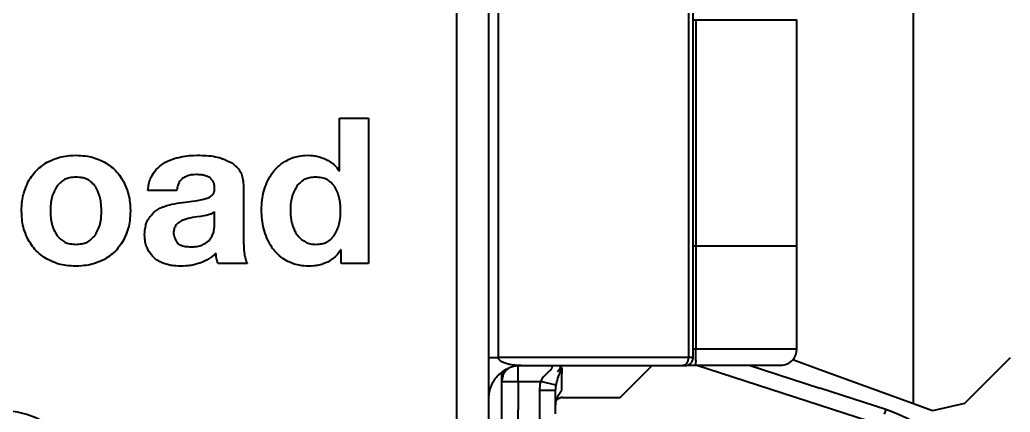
# Model space of a CAD drawing. Header units: millimetres. Extents: x 15 to 415, y 5 to 292.
# Drawn here: x 90.33 to 98, y 98.64 to 101.68 of the extents above; entities that cross this region are included whole.
import ezdxf

# ---------------------------------------------------------------- set-up
doc = ezdxf.new("R2010")
doc.units = ezdxf.units.MM
doc.layers.add('Geometries', color=7, linetype='Continuous')

msp = doc.modelspace()

# ---------------------------------------------------------------- linework, layer by layer
at = {"layer": 'Geometries', "linetype": 'Continuous', "lineweight": 40}
for p, q in [((97.2469, 98.7065), (97.2469, 103.1704)), ((93.7103, 102.2272), (93.7103, 97.589)), ((93.9603, 99.064), (93.9603, 102.2272)), ((94.0335, 99.064), (94.0335, 102.2272)), ((95.5046, 102.1522), (95.5046, 99.064)), ((95.5412, 101.6791), (95.5412, 102.1522)), ((95.5412, 99.9291), (95.5412, 101.6791)), ((95.5412, 101.6791), (95.5635, 101.6791)), ((95.5635, 101.6791), (95.5635, 99.9291)), ((95.5635, 101.6791), (96.2786, 101.6791)), ((96.2786, 101.6791), (96.3437, 101.6791)), ((96.3437, 99.9291), (96.3437, 101.6791)), ((92.8043, 100.9184), (93.028, 100.9184)), ((92.8043, 100.5088), (92.8043, 100.9184)), ((93.028, 100.9184), (93.028, 99.7934)), ((92.8011, 100.5088), (92.8043, 100.5088)), ((91.5863, 100.4505), (91.5845, 100.4484)), ((92.0606, 100.3985), (92.0606, 99.9668)), ((91.5438, 100.3575), (91.32, 100.3575)), ((91.8368, 100.1054), (91.8368, 100.1921)), ((95.5412, 99.1291), (95.5412, 99.9291)), ((95.5412, 99.9291), (95.5635, 99.9291)), ((95.5635, 99.9291), (95.5635, 99.1291)), ((95.5635, 99.9291), (96.1727, 99.9291)), ((96.1727, 99.9291), (96.2265, 99.9291)), ((96.2265, 99.9291), (96.3437, 99.9291)), ((96.3437, 99.1291), (96.3437, 99.9291)), ((92.8153, 99.8974), (92.8122, 99.8974)), ((92.8153, 99.7934), (92.8153, 99.8974)), ((91.7289, 99.7974), (91.7209, 99.7949)), ((92.0889, 99.7934), (91.8621, 99.7934)), ((93.028, 99.7934), (92.8153, 99.7934)), ((95.5412, 99.064), (95.5412, 99.1291)), ((95.5635, 99.1291), (95.5412, 99.1291)), ((96.3437, 99.1291), (95.5635, 99.1291)), ((93.9603, 98.9596), (93.9603, 99.064)), ((93.9603, 99.064), (93.9793, 99.064)), ((93.9793, 99.064), (94.0335, 99.064)), ((95.5046, 99.064), (94.0335, 99.064)), ((94.1859, 98.8791), (94.1859, 99.0003)), ((94.2103, 99.0015), (94.4358, 99.0015)), ((94.4358, 99.0015), (94.5195, 99.0015)), ((94.5195, 99.0015), (95.2247, 99.0015)), ((94.9772, 98.7541), (95.2247, 99.0015)), ((95.2247, 99.0015), (95.4535, 99.0015)), ((95.4535, 99.0015), (95.4604, 99.0015)), ((95.4604, 99.0015), (95.4796, 99.0015)), ((95.4733, 99.0043), (95.4722, 99.0038)), ((95.4961, 99.0041), (95.5575, 99.0041)), ((95.5412, 99.064), (95.5046, 99.064)), ((95.5575, 99.0041), (95.5702, 99.0041)), ((95.5702, 99.0041), (96.9944, 98.5421)), ((95.5702, 99.0041), (95.9753, 99.0041)), ((95.9753, 99.0041), (96.5235, 98.8262)), ((95.9753, 99.0041), (96.2187, 99.0041)), ((96.5235, 98.9698), (96.3126, 99.0466)), ((97.9968, 99.0628), (97.6415, 98.7076)), ((93.9603, 97.5909), (93.9603, 98.9596)), ((94.0609, 98.9148), (94.0609, 98.9519)), ((94.0975, 98.9674), (94.0959, 98.9658)), ((94.5272, 98.9852), (94.4923, 98.9556)), ((94.5208, 98.9791), (94.5273, 98.9852)), ((97.2469, 98.7065), (96.5235, 98.9698)), ((94.0609, 98.9141), (94.0609, 98.9157)), ((94.0609, 98.8814), (94.0609, 98.9148)), ((94.0609, 98.9138), (94.0609, 98.9141)), ((94.0609, 98.8791), (94.0609, 98.8814)), ((94.0609, 98.5657), (94.0609, 98.8791)), ((94.0609, 98.8791), (94.1859, 98.8791)), ((94.1859, 98.8791), (94.3603, 98.8791)), ((94.1859, 98.8791), (94.1859, 98.6589)), ((94.4813, 98.8508), (94.3603, 98.8791)), ((94.3522, 98.8081), (94.3522, 98.4905)), ((94.4406, 98.8081), (94.3522, 98.8081)), ((94.4772, 98.8081), (94.4406, 98.8081)), ((94.4772, 98.6991), (94.4772, 98.8081)), ((97.033, 98.661), (96.5235, 98.8262)), ((93.9603, 98.7517), (93.9604, 98.7579)), ((94.4772, 98.6292), (94.4772, 98.6991)), ((94.5295, 98.7541), (94.9772, 98.7541)), ((97.3945, 98.6528), (97.2469, 98.7065)), ((97.6415, 98.7076), (97.3945, 98.6528)), ((94.1859, 97.9667), (94.1859, 98.6589)), ((97.033, 98.661), (97.0217, 98.6261))]:
    msp.add_line(p, q, dxfattribs=at)
at = {"layer": 'Geometries', "linetype": 'Continuous', "lineweight": 40, "flags": 128}
for points in [[(90.5409, 100.5765), (90.5579, 100.5844), (90.575, 100.592), (90.5923, 100.5994), (90.6098, 100.6061), (90.6236, 100.6108), (90.6375, 100.615), (90.6517, 100.6186), (90.6661, 100.6215), (90.6819, 100.624), (90.6979, 100.6259), (90.7139, 100.6273), (90.7381, 100.6289), (90.7623, 100.6301)], [(90.7623, 100.6301), (90.781, 100.6292), (90.7997, 100.6282), (90.8184, 100.6268), (90.8371, 100.6248), (90.8517, 100.6228), (90.8662, 100.6202), (90.8806, 100.617), (90.8949, 100.6131), (90.9103, 100.6081), (90.9255, 100.6025), (90.9405, 100.5965), (90.963, 100.5867), (90.9852, 100.5765)], [(91.5052, 100.5986), (91.5231, 100.604), (91.5411, 100.6092), (91.5593, 100.6141), (91.5775, 100.6184), (91.5931, 100.6215), (91.6087, 100.624), (91.6245, 100.6259), (91.6403, 100.6274), (91.6564, 100.6284), (91.6724, 100.6291), (91.7045, 100.6301)], [(91.7045, 100.6301), (91.722, 100.6298), (91.7395, 100.6294), (91.7569, 100.6288), (91.7743, 100.6279), (91.7916, 100.6266), (91.8087, 100.6249), (91.8257, 100.6225), (91.8426, 100.6194), (91.8575, 100.616), (91.8723, 100.612), (91.8869, 100.6072), (91.8978, 100.6033)], [(92.3647, 100.5726), (92.381, 100.5819), (92.3974, 100.5909), (92.4085, 100.5967), (92.4198, 100.6022), (92.4313, 100.6073), (92.4429, 100.6118), (92.4548, 100.6158), (92.4669, 100.6191), (92.4795, 100.6219), (92.4921, 100.6241), (92.5048, 100.6258), (92.5186, 100.6273), (92.5324, 100.6284), (92.5601, 100.6301)], [(92.5601, 100.6301), (92.5788, 100.6291), (92.5975, 100.6277), (92.6068, 100.6267), (92.6161, 100.6254), (92.6254, 100.6238), (92.6346, 100.6218), (92.6458, 100.6189), (92.6568, 100.6154), (92.6678, 100.6116), (92.6841, 100.6053), (92.7003, 100.5986)], [(90.4077, 100.4485), (90.4101, 100.452), (90.4185, 100.4648), (90.4273, 100.4772), (90.4365, 100.4893), (90.4461, 100.501), (90.4563, 100.512), (90.4671, 100.5225), (90.4785, 100.5323), (90.4904, 100.5417), (90.5027, 100.5508), (90.5113, 100.5568)], [(90.5113, 100.5568), (90.5153, 100.5595), (90.528, 100.5681), (90.5409, 100.5765)], [(90.9852, 100.5765), (90.9981, 100.568), (91.0109, 100.5594), (91.0147, 100.5568)], [(91.0147, 100.5568), (91.0235, 100.5506), (91.0358, 100.5416), (91.0477, 100.5321), (91.0591, 100.5222), (91.0699, 100.5117), (91.0801, 100.5006), (91.0898, 100.4889), (91.0989, 100.4767), (91.1076, 100.4642), (91.1161, 100.4514), (91.118, 100.4485)], [(91.3728, 100.5064), (91.3846, 100.5189), (91.3967, 100.5312), (91.405, 100.5392), (91.4136, 100.5469), (91.4225, 100.5542), (91.4259, 100.5568)], [(91.4259, 100.5568), (91.4318, 100.5611), (91.4415, 100.5674), (91.4516, 100.5734), (91.4619, 100.5789), (91.4726, 100.5841), (91.4834, 100.5891), (91.5052, 100.5986)], [(91.8978, 100.6033), (91.9014, 100.6019), (91.9157, 100.5962), (91.9344, 100.5882), (91.953, 100.5797), (91.9716, 100.571)], [(91.9716, 100.571), (91.9809, 100.563), (91.988, 100.5568)], [(91.988, 100.5568), (91.9901, 100.5549), (91.9991, 100.5467), (92.0079, 100.5381), (92.0163, 100.5292), (92.0228, 100.5216), (92.0228, 100.5215)], [(92.241, 100.419), (92.2495, 100.4357), (92.2583, 100.4522), (92.2644, 100.4632), (92.2708, 100.474), (92.2775, 100.4845), (92.2846, 100.4947), (92.2921, 100.5046), (92.3002, 100.5141), (92.3087, 100.5233), (92.3175, 100.532), (92.3266, 100.5405), (92.3359, 100.5487), (92.3502, 100.5607), (92.3647, 100.5726)], [(92.7003, 100.5986), (92.7166, 100.5893), (92.7246, 100.5844), (92.7325, 100.5794), (92.7416, 100.5733), (92.7503, 100.5667), (92.7587, 100.5596), (92.7668, 100.5517), (92.7744, 100.5434), (92.7816, 100.5347), (92.7915, 100.5219), (92.8011, 100.5088)], [(90.7607, 100.4615), (90.7482, 100.4604), (90.7358, 100.4591), (90.7234, 100.4574), (90.714, 100.4558), (90.7047, 100.4538), (90.6955, 100.4512), (90.6876, 100.4485)], [(90.8405, 100.4485), (90.8402, 100.4486), (90.8332, 100.451), (90.826, 100.4531), (90.8188, 100.4548), (90.8093, 100.4566), (90.7997, 100.458), (90.79, 100.4592), (90.7753, 100.4605), (90.7607, 100.4615)], [(91.3394, 100.4485), (91.3402, 100.4501), (91.3448, 100.4599), (91.3499, 100.4695), (91.3554, 100.4789), (91.364, 100.4927), (91.3728, 100.5064)], [(91.6935, 100.4804), (91.6747, 100.4798), (91.6654, 100.4791), (91.656, 100.4782), (91.6467, 100.4768), (91.6375, 100.4748), (91.6284, 100.472), (91.6194, 100.4684), (91.6109, 100.4644), (91.6026, 100.46), (91.5944, 100.4553), (91.5863, 100.4505)], [(91.799, 100.4576), (91.7818, 100.4651), (91.7731, 100.4685), (91.7643, 100.4717), (91.7576, 100.4737), (91.7509, 100.4754), (91.7441, 100.4767), (91.7372, 100.4778), (91.7263, 100.479), (91.7154, 100.4797), (91.7044, 100.4802), (91.6935, 100.4804)], [(91.8087, 100.4484), (91.8042, 100.4528), (91.799, 100.4576)], [(92.0228, 100.5215), (92.0288, 100.5135), (92.0344, 100.5051), (92.0393, 100.4964), (92.0435, 100.4873), (92.0475, 100.4764), (92.0507, 100.4653), (92.0533, 100.4539), (92.0554, 100.4425), (92.0571, 100.431), (92.0585, 100.4194), (92.0606, 100.3985)], [(92.6184, 100.4615), (92.6059, 100.4604), (92.5935, 100.4591), (92.5811, 100.4574), (92.5717, 100.4558), (92.5624, 100.4538), (92.5532, 100.4513), (92.5442, 100.4482), (92.5376, 100.4453), (92.5311, 100.442), (92.5248, 100.4383), (92.5186, 100.4341), (92.5126, 100.4296), (92.5069, 100.4248), (92.4981, 100.4169), (92.4897, 100.4086), (92.4815, 100.4001), (92.4734, 100.3914)], [(92.7641, 100.3914), (92.7556, 100.4006), (92.747, 100.4097), (92.7381, 100.4185), (92.7311, 100.4249), (92.7237, 100.431), (92.716, 100.4366), (92.7079, 100.4417), (92.7014, 100.4451), (92.6947, 100.448), (92.6878, 100.4506), (92.6768, 100.4537), (92.6657, 100.4561), (92.654, 100.458), (92.6421, 100.4594), (92.6303, 100.4605), (92.6184, 100.4615)], [(90.3558, 100.3258), (90.3585, 100.3358), (90.3633, 100.3512), (90.3687, 100.3664), (90.3745, 100.3814), (90.3794, 100.3933)], [(90.3794, 100.3933), (90.3839, 100.4038), (90.3936, 100.4261)], [(90.3936, 100.4261), (90.4018, 100.4391), (90.4077, 100.4485)], [(90.6165, 100.393), (90.6075, 100.3765), (90.5987, 100.36), (90.5932, 100.3487), (90.588, 100.3373), (90.5833, 100.3256), (90.5825, 100.3235)], [(90.6876, 100.4485), (90.6866, 100.4481), (90.68, 100.4453), (90.6736, 100.442), (90.6675, 100.4384), (90.6584, 100.4321), (90.6497, 100.4253), (90.641, 100.4176), (90.6327, 100.4096), (90.6246, 100.4013), (90.6165, 100.393)], [(90.9143, 100.3875), (90.906, 100.3968), (90.8976, 100.4061), (90.8889, 100.4151), (90.882, 100.4217), (90.8749, 100.4279), (90.8674, 100.4338), (90.8595, 100.4391), (90.8533, 100.4427), (90.8468, 100.4458), (90.8405, 100.4485)], [(90.9429, 100.3235), (90.9377, 100.3372), (90.9311, 100.3524), (90.9241, 100.3674), (90.9143, 100.3875)], [(91.118, 100.4485), (91.1244, 100.4384), (91.1325, 100.4253)], [(91.1325, 100.4253), (91.14, 100.4081), (91.1474, 100.3908), (91.1544, 100.3734), (91.1609, 100.3558), (91.1657, 100.3412), (91.17, 100.3263), (91.1707, 100.3235)], [(91.32, 100.3575), (91.3218, 100.3732), (91.3239, 100.3889), (91.3255, 100.3994), (91.3275, 100.4098), (91.3298, 100.4201), (91.3327, 100.4303), (91.3362, 100.4403), (91.3394, 100.4485)], [(91.5845, 100.4484), (91.5801, 100.4435), (91.574, 100.4364), (91.5681, 100.429), (91.5627, 100.4213), (91.5595, 100.4159), (91.5566, 100.4103), (91.5541, 100.4045), (91.551, 100.3952), (91.5486, 100.3858), (91.5472, 100.3788), (91.5459, 100.3717), (91.5438, 100.3575)], [(91.8368, 100.3717), (91.8365, 100.3801), (91.836, 100.3885), (91.8351, 100.3968), (91.8338, 100.4051), (91.8325, 100.4111), (91.8307, 100.4169), (91.8284, 100.4225), (91.8256, 100.4279), (91.822, 100.4334), (91.818, 100.4385), (91.8136, 100.4435), (91.8089, 100.4482), (91.8087, 100.4484)], [(92.1992, 100.2078), (92.2001, 100.2266), (92.201, 100.2453), (92.2024, 100.264), (92.2042, 100.2827), (92.2065, 100.3), (92.2095, 100.3172), (92.2134, 100.3344), (92.218, 100.3514), (92.2232, 100.3684), (92.2289, 100.3853), (92.2349, 100.4022), (92.241, 100.419)], [(92.4734, 100.3914), (92.4645, 100.3749), (92.4558, 100.3583), (92.4504, 100.347), (92.4452, 100.3355), (92.4406, 100.3239), (92.4369, 100.313), (92.4337, 100.3019), (92.4311, 100.2906), (92.4289, 100.2793), (92.4268, 100.2637), (92.4253, 100.248), (92.4242, 100.2322), (92.4235, 100.2169), (92.423, 100.2015)], [(92.8122, 100.2031), (92.8115, 100.2218), (92.8106, 100.2406), (92.8097, 100.2531), (92.8084, 100.2656), (92.8068, 100.278), (92.8046, 100.2903), (92.8019, 100.3026), (92.7985, 100.3147), (92.7944, 100.3268), (92.7897, 100.3387), (92.7846, 100.3505), (92.7797, 100.3608), (92.7746, 100.3711), (92.7641, 100.3914)], [(90.3416, 100.2), (90.3424, 100.2187), (90.3434, 100.2374), (90.3448, 100.2561), (90.3466, 100.2748), (90.3486, 100.2902), (90.3512, 100.3055), (90.3545, 100.3207), (90.3558, 100.3258)], [(90.5825, 100.3235), (90.5792, 100.3138), (90.5757, 100.3017), (90.5729, 100.2895), (90.5707, 100.2768), (90.569, 100.2641), (90.5678, 100.2513), (90.5669, 100.2385), (90.5662, 100.2257), (90.5653, 100.2)], [(90.9608, 100.2), (90.96, 100.2187), (90.959, 100.2374), (90.9581, 100.2499), (90.9568, 100.2624), (90.9551, 100.2748), (90.953, 100.2867), (90.9504, 100.2985), (90.9473, 100.3102), (90.9435, 100.3217), (90.9429, 100.3235)], [(91.1707, 100.3235), (91.1735, 100.3112), (91.1764, 100.2959), (91.1787, 100.2801), (91.1805, 100.2642), (91.1819, 100.2482), (91.1834, 100.2241), (91.1845, 100.2)], [(91.7525, 100.2898), (91.7612, 100.292), (91.7697, 100.2943), (91.7782, 100.297), (91.7865, 100.3003), (91.7941, 100.3041), (91.8014, 100.3085), (91.8085, 100.3132), (91.8156, 100.3181)], [(91.8156, 100.3181), (91.82, 100.3234), (91.8201, 100.3234)], [(91.8201, 100.3234), (91.8243, 100.3288), (91.8269, 100.3326), (91.8294, 100.3366), (91.8314, 100.3407), (91.8328, 100.3443), (91.8339, 100.348), (91.8348, 100.3518), (91.8354, 100.3557), (91.8363, 100.3637), (91.8368, 100.3717)], [(91.3657, 100.1889), (91.381, 100.1999), (91.3887, 100.2052), (91.3966, 100.2103), (91.4047, 100.2152), (91.413, 100.2197), (91.4215, 100.2238), (91.4303, 100.2277), (91.4393, 100.2312), (91.4483, 100.2346), (91.4666, 100.2409)], [(91.4666, 100.2409), (91.4865, 100.2461), (91.5065, 100.251), (91.5266, 100.2555), (91.5468, 100.2595), (91.5672, 100.2629), (91.5877, 100.2658), (91.6083, 100.2684), (91.6289, 100.2709)], [(91.6289, 100.2709), (91.6661, 100.2754), (91.6847, 100.2779), (91.7032, 100.2807), (91.7279, 100.2851), (91.7525, 100.2898)], [(90.3936, 99.9754), (90.386, 99.9926), (90.3786, 100.0098), (90.3716, 100.0272), (90.3651, 100.0448), (90.3603, 100.0593), (90.3561, 100.074), (90.3525, 100.089), (90.3497, 100.1041), (90.3474, 100.12), (90.3456, 100.1359), (90.3442, 100.1518), (90.3427, 100.1759), (90.3416, 100.2)], [(90.5653, 100.2), (90.5659, 100.1812), (90.5668, 100.1625), (90.5676, 100.15), (90.5688, 100.1375), (90.5704, 100.1251), (90.5725, 100.1127), (90.5752, 100.1004), (90.5785, 100.0884), (90.5827, 100.0762), (90.5875, 100.0643), (90.5928, 100.0526), (90.5984, 100.0412), (90.6043, 100.03), (90.6165, 100.0077)], [(90.9104, 100.0085), (90.9193, 100.025), (90.928, 100.0416), (90.9335, 100.0529), (90.9386, 100.0644), (90.9433, 100.076), (90.9473, 100.0879), (90.9507, 100.1), (90.9534, 100.1122), (90.9556, 100.1249), (90.9572, 100.1376), (90.9585, 100.1504), (90.9593, 100.1628), (90.9599, 100.1752), (90.9608, 100.2)], [(91.1845, 100.2), (91.1837, 100.1812), (91.1827, 100.1625), (91.1813, 100.1438), (91.1794, 100.1251), (91.1774, 100.1099), (91.1748, 100.0948), (91.1716, 100.0798), (91.1676, 100.0649), (91.1627, 100.0494), (91.1572, 100.0341), (91.1513, 100.0189), (91.1417, 99.9963), (91.1317, 99.9739)], [(91.2948, 100.0156), (91.296, 100.0328), (91.2975, 100.0499), (91.2989, 100.0613), (91.3006, 100.0727), (91.3028, 100.084), (91.3051, 100.0933), (91.3078, 100.1025), (91.3112, 100.1116), (91.3152, 100.1206), (91.3199, 100.1294), (91.325, 100.1379), (91.3311, 100.1469), (91.3376, 100.1556), (91.3443, 100.1641), (91.3549, 100.1766), (91.3657, 100.1889)], [(91.7013, 100.1527), (91.6828, 100.1501), (91.6642, 100.1473), (91.648, 100.1442), (91.6318, 100.1404), (91.6157, 100.1361), (91.5997, 100.1314)], [(91.7896, 100.1692), (91.7713, 100.165), (91.753, 100.161), (91.7401, 100.1586), (91.7272, 100.1565), (91.7013, 100.1527)], [(91.8368, 100.1921), (91.8314, 100.1882), (91.8259, 100.1844), (91.8202, 100.181), (91.8143, 100.1779), (91.8083, 100.1753), (91.8021, 100.1731), (91.7896, 100.1692)], [(92.241, 99.9888), (92.2348, 100.0065), (92.2287, 100.0243), (92.2229, 100.0421), (92.2176, 100.0601), (92.213, 100.0779), (92.2091, 100.096), (92.2061, 100.1143), (92.2039, 100.1327), (92.2022, 100.1514), (92.2009, 100.1702), (92.2, 100.189), (92.1992, 100.2078)], [(92.423, 100.2015), (92.4237, 100.1828), (92.4249, 100.1641), (92.4257, 100.1547), (92.4268, 100.1454), (92.4282, 100.1361), (92.43, 100.1269), (92.433, 100.1135), (92.4365, 100.1003), (92.4403, 100.0871), (92.4442, 100.0739)], [(92.7633, 100.0093), (92.772, 100.0259), (92.7803, 100.0427), (92.7856, 100.0541), (92.7906, 100.0656), (92.7951, 100.0773), (92.7988, 100.0886), (92.8019, 100.1001), (92.8046, 100.1117), (92.8066, 100.1234), (92.8087, 100.1396), (92.8101, 100.1558), (92.8111, 100.1721), (92.8117, 100.1876), (92.8122, 100.2031)], [(91.5398, 100.0928), (91.5348, 100.085), (91.5301, 100.077), (91.527, 100.0709), (91.5243, 100.0646), (91.5223, 100.0578), (91.5208, 100.0509), (91.5199, 100.0445), (91.5193, 100.0381), (91.5186, 100.0251)], [(91.5997, 100.1314), (91.5912, 100.128), (91.5827, 100.1244), (91.5745, 100.1204), (91.5665, 100.1158), (91.5594, 100.1107), (91.5527, 100.105), (91.5462, 100.099), (91.5398, 100.0928)], [(91.7912, 99.9683), (91.8019, 99.9837), (91.8072, 99.9915), (91.8122, 99.9994), (91.8164, 100.0067), (91.8203, 100.0143), (91.8237, 100.022), (91.8268, 100.0301), (91.8293, 100.0385), (91.8313, 100.0469), (91.833, 100.0566), (91.8343, 100.0662), (91.8352, 100.0759), (91.8362, 100.0907), (91.8368, 100.1054)], [(92.4442, 100.0739), (92.4516, 100.0567), (92.4555, 100.0481), (92.4596, 100.0397), (92.4641, 100.0314), (92.4691, 100.0233), (92.4745, 100.0155), (92.4805, 100.0078), (92.487, 100.0005), (92.4937, 99.9935), (92.502, 99.9852), (92.5104, 99.977)], [(90.6165, 100.0077), (90.6253, 99.9988), (90.6342, 99.99), (90.6433, 99.9815), (90.6506, 99.9753), (90.6581, 99.9694), (90.666, 99.964), (90.6741, 99.9592), (90.6806, 99.9559), (90.6873, 99.9531), (90.6942, 99.9507), (90.705, 99.9477), (90.7159, 99.9453), (90.7274, 99.9435), (90.739, 99.9421), (90.7506, 99.941), (90.7623, 99.94)], [(90.7623, 99.94), (90.7739, 99.9409), (90.7856, 99.942), (90.7972, 99.9433), (90.8088, 99.9451), (90.8181, 99.947), (90.8274, 99.9493), (90.8364, 99.9522), (90.8452, 99.9558), (90.8537, 99.96), (90.8626, 99.9655), (90.871, 99.9716), (90.8791, 99.9782), (90.8869, 99.9851), (90.8945, 99.9924), (90.9019, 99.9998), (90.9104, 100.0085)], [(91.3287, 99.8833), (91.3204, 99.9001), (91.3165, 99.9086), (91.3127, 99.9172), (91.3086, 99.9274), (91.3051, 99.9379), (91.3021, 99.9485), (91.2998, 99.9596), (91.2981, 99.9708), (91.2969, 99.9821), (91.2957, 99.9988), (91.2948, 100.0156)], [(91.5186, 100.0251), (91.5212, 100.0148), (91.524, 100.0045), (91.527, 99.9943), (91.5304, 99.9843), (91.5345, 99.9745), (91.5392, 99.965), (91.5428, 99.9591), (91.547, 99.9535), (91.5516, 99.9483), (91.5568, 99.9436), (91.5625, 99.9396), (91.5686, 99.9362), (91.575, 99.9333), (91.5815, 99.9309), (91.5904, 99.9284), (91.5995, 99.9264), (91.6086, 99.9249), (91.6178, 99.9237), (91.6304, 99.9226), (91.643, 99.9218), (91.6556, 99.9211)], [(92.6199, 99.94), (92.6324, 99.9411), (92.6448, 99.9423), (92.6572, 99.944), (92.6666, 99.9456), (92.6759, 99.9476), (92.6851, 99.9501), (92.6941, 99.9533), (92.7006, 99.9561), (92.7069, 99.9594), (92.7131, 99.9631), (92.7221, 99.9694), (92.7306, 99.9764), (92.7392, 99.9842), (92.7474, 99.9924), (92.7554, 100.0008), (92.7633, 100.0093)], [(90.5401, 99.825), (90.5273, 99.8334), (90.5146, 99.842), (90.5021, 99.8508), (90.4899, 99.8599), (90.4781, 99.8693), (90.4667, 99.8792), (90.456, 99.8896), (90.4458, 99.9007), (90.4362, 99.9123), (90.4271, 99.9244), (90.4184, 99.9368), (90.41, 99.9495), (90.4017, 99.9624), (90.3936, 99.9754)], [(91.1317, 99.9739), (91.1234, 99.9608), (91.115, 99.9479), (91.1065, 99.9352), (91.0976, 99.9228), (91.0883, 99.9107), (91.0786, 99.8991), (91.0683, 99.8881), (91.0573, 99.8777), (91.0458, 99.8679), (91.0338, 99.8586), (91.0214, 99.8497), (91.0087, 99.841), (90.9958, 99.8325), (90.9829, 99.8242)], [(91.6556, 99.9211), (91.6744, 99.922), (91.6837, 99.9226), (91.6931, 99.9235), (91.7024, 99.9247), (91.7117, 99.9264), (91.7209, 99.9285), (91.7209, 99.9285)], [(91.7209, 99.9285), (91.7303, 99.9314), (91.7393, 99.935), (91.7481, 99.9392), (91.7557, 99.9434), (91.763, 99.948), (91.7701, 99.9529), (91.7807, 99.9605), (91.7912, 99.9683)], [(92.0606, 99.9668), (92.0609, 99.948), (92.0615, 99.9293), (92.0625, 99.9132), (92.0639, 99.8972), (92.0657, 99.8811), (92.0677, 99.8651)], [(92.3655, 99.8305), (92.3511, 99.8425), (92.3369, 99.8547), (92.3275, 99.8631), (92.3184, 99.8717), (92.3096, 99.8806), (92.3012, 99.8899), (92.2931, 99.8995), (92.2856, 99.9095), (92.2785, 99.9198), (92.2695, 99.9344), (92.2611, 99.9494), (92.2531, 99.9646), (92.241, 99.9888)], [(92.5104, 99.977), (92.5261, 99.9667), (92.5341, 99.9618), (92.5423, 99.9572), (92.5507, 99.9531), (92.5594, 99.9495), (92.5686, 99.9467), (92.578, 99.9445), (92.5884, 99.9428), (92.5988, 99.9416), (92.6094, 99.9407), (92.6199, 99.94)], [(91.4256, 99.7997), (91.4091, 99.8086), (91.4009, 99.8132), (91.3929, 99.8181), (91.3849, 99.8232), (91.3772, 99.8288), (91.3699, 99.8348), (91.3627, 99.8415), (91.356, 99.8485), (91.3496, 99.8559), (91.3442, 99.8626), (91.3389, 99.8694), (91.3287, 99.8833)], [(91.8463, 99.8722), (91.8324, 99.8597), (91.8181, 99.8475), (91.8108, 99.8416), (91.8033, 99.836), (91.7956, 99.8306), (91.7876, 99.8255), (91.7782, 99.8202), (91.7686, 99.8152), (91.7589, 99.8105), (91.7439, 99.8038), (91.7289, 99.7974)], [(91.8621, 99.7934), (91.8564, 99.8126), (91.8539, 99.8223), (91.8516, 99.8321), (91.8498, 99.842), (91.8484, 99.852), (91.8473, 99.8621), (91.8463, 99.8722)], [(92.0677, 99.8651), (92.0691, 99.856), (92.0707, 99.8469), (92.0726, 99.8378), (92.0749, 99.8287), (92.0777, 99.8197), (92.0811, 99.8109), (92.0849, 99.8021), (92.0889, 99.7934)], [(92.8122, 99.8974), (92.8056, 99.8878), (92.7989, 99.8783), (92.792, 99.8691), (92.7849, 99.8601), (92.7773, 99.8515), (92.7693, 99.8434), (92.7608, 99.8358), (92.7518, 99.8288), (92.7424, 99.8222), (92.7327, 99.8158), (92.7229, 99.8097), (92.7129, 99.8037)], [(90.7623, 99.7714), (90.7435, 99.7723), (90.7248, 99.7733), (90.7061, 99.7747), (90.6874, 99.7767), (90.673, 99.7787), (90.6587, 99.7812), (90.6443, 99.7844), (90.6302, 99.7883), (90.6148, 99.7933), (90.5996, 99.7989), (90.5847, 99.805), (90.5623, 99.8148), (90.5401, 99.825)], [(90.9829, 99.8242), (90.9658, 99.8164), (90.9486, 99.8089), (90.9313, 99.8017), (90.9137, 99.795), (90.8997, 99.7903), (90.8856, 99.7861), (90.8711, 99.7826), (90.8565, 99.7797), (90.8409, 99.7774), (90.8253, 99.7755), (90.8096, 99.7741), (90.786, 99.7726), (90.7623, 99.7714)], [(91.5721, 99.7714), (91.5537, 99.7721), (91.5353, 99.7731), (91.523, 99.7742), (91.5108, 99.7756), (91.4986, 99.7775), (91.4893, 99.7794), (91.4801, 99.7817), (91.4709, 99.7842), (91.4618, 99.787), (91.4436, 99.7932), (91.4256, 99.7997)], [(91.7209, 99.7949), (91.7101, 99.7916), (91.6912, 99.7862), (91.6784, 99.7829), (91.6656, 99.78), (91.6526, 99.7775), (91.6427, 99.7761), (91.6327, 99.7749), (91.6227, 99.7739), (91.6126, 99.7732), (91.5924, 99.7721), (91.5721, 99.7714)], [(92.5648, 99.7714), (92.5461, 99.7725), (92.5274, 99.7738), (92.5149, 99.775), (92.5024, 99.7765), (92.4901, 99.7784), (92.4777, 99.7807), (92.4655, 99.7836), (92.4535, 99.7872), (92.4414, 99.7915), (92.4296, 99.7963), (92.418, 99.8017), (92.4046, 99.8085), (92.3915, 99.8156), (92.3784, 99.823), (92.3655, 99.8305)], [(92.7129, 99.8037), (92.6957, 99.7966), (92.6783, 99.7898), (92.6665, 99.7857), (92.6545, 99.7821), (92.6424, 99.779), (92.6329, 99.7771), (92.6233, 99.7756), (92.6137, 99.7744), (92.604, 99.7735), (92.5844, 99.7722), (92.5648, 99.7714)], [(94.0853, 99.0198), (94.0785, 99.0224), (94.0721, 99.0251), (94.0661, 99.0279), (94.0606, 99.0308), (94.0556, 99.0338), (94.051, 99.0369), (94.047, 99.0401), (94.0439, 99.043), (94.0412, 99.0459), (94.0388, 99.0488), (94.0369, 99.0518), (94.0355, 99.0549), (94.0344, 99.0579), (94.0338, 99.061), (94.0335, 99.064)], [(94.1607, 99.004), (94.1592, 99.0042), (94.147, 99.0057), (94.135, 99.0075), (94.126, 99.0091), (94.1172, 99.0109), (94.1087, 99.0129), (94.1005, 99.015), (94.0927, 99.0174), (94.0853, 99.0198)], [(94.2103, 99.0015), (94.1974, 99.0017), (94.1845, 99.0022), (94.1718, 99.003), (94.1607, 99.004)], [(94.1858, 99.0003), (94.1921, 99.0008), (94.2008, 99.0013), (94.2104, 99.0015)], [(94.4358, 99.0016), (94.4388, 99.0005), (94.4422, 98.9989), (94.445, 98.997), (94.4472, 98.9948), (94.4485, 98.9923), (94.4489, 98.9895), (94.4485, 98.9864), (94.4474, 98.9831), (94.4455, 98.9795), (94.4429, 98.9756), (94.4398, 98.9716), (94.4361, 98.9674)], [(94.4923, 98.9556), (94.4978, 98.9623), (94.5028, 98.9689), (94.5072, 98.9753), (94.5111, 98.9816), (94.5144, 98.9877), (94.517, 98.9935), (94.5184, 98.9972), (94.5193, 99.0007), (94.5195, 99.0015)], [(95.4722, 99.0038), (95.469, 99.0027), (95.4604, 99.0015)], [(95.4917, 99.0198), (95.485, 99.0121), (95.4773, 99.0063), (95.4733, 99.0043)], [(95.481, 99.0015), (95.4875, 99.002), (95.4935, 99.0033), (95.4961, 99.004)], [(95.5046, 99.064), (95.5037, 99.0518), (95.5012, 99.0401), (95.4972, 99.0293), (95.4917, 99.0198)], [(95.4961, 99.004), (95.499, 99.005), (95.5041, 99.007), (95.5086, 99.0093), (95.5129, 99.0119), (95.5168, 99.0148), (95.5205, 99.0178), (95.5223, 99.0196)], [(95.5223, 99.0196), (95.5231, 99.0204), (95.5256, 99.0231), (95.5279, 99.0259), (95.5303, 99.0293), (95.5314, 99.031)], [(95.5314, 99.031), (95.5329, 99.0335), (95.5349, 99.0375), (95.5369, 99.042), (95.5386, 99.047), (95.5399, 99.0524), (95.5407, 99.0581), (95.5409, 99.064)], [(95.5618, 99.0407), (95.5615, 99.034), (95.5611, 99.0279), (95.5607, 99.0224), (95.5603, 99.0177), (95.5599, 99.0136), (95.5594, 99.0102), (95.559, 99.0075), (95.5585, 99.0056), (95.558, 99.0044), (95.5575, 99.0041)], [(93.9604, 98.7584), (93.9608, 98.7665), (93.9614, 98.7742), (93.9622, 98.7813), (93.963, 98.7877), (93.9642, 98.7946), (93.9653, 98.8006), (93.9664, 98.8058), (93.9676, 98.8107), (93.9697, 98.8186), (93.972, 98.8265), (93.9752, 98.8358), (93.9786, 98.845), (93.9824, 98.8539), (93.9877, 98.865), (93.9936, 98.8759), (93.9999, 98.8864), (94.0068, 98.8966), (94.0125, 98.9043), (94.0185, 98.9119), (94.025, 98.9193), (94.0321, 98.9268), (94.0357, 98.9304), (94.0395, 98.934), (94.0431, 98.9373), (94.0463, 98.9402), (94.0492, 98.9426), (94.0517, 98.9447), (94.0544, 98.9469), (94.0574, 98.9492), (94.0609, 98.9519)], [(94.0609, 98.9519), (94.0609, 98.9519), (94.0648, 98.9547), (94.0659, 98.9555)], [(94.0609, 98.9157), (94.0612, 98.9237), (94.062, 98.9339), (94.0636, 98.9444), (94.0658, 98.9552), (94.0659, 98.9555)], [(94.0694, 98.9245), (94.067, 98.9177), (94.0643, 98.9082), (94.0624, 98.8986), (94.0613, 98.8889), (94.0609, 98.8806)], [(94.0659, 98.9555), (94.0689, 98.9576), (94.0777, 98.9634), (94.0864, 98.9686), (94.0949, 98.9733), (94.1036, 98.9776), (94.1117, 98.9812), (94.1174, 98.9836)], [(94.0695, 98.9243), (94.0703, 98.9264), (94.0713, 98.9287), (94.0723, 98.931), (94.0727, 98.9319)], [(94.0727, 98.9319), (94.0734, 98.9335), (94.0746, 98.9359), (94.0759, 98.9385), (94.0773, 98.941), (94.0788, 98.9437), (94.081, 98.9472), (94.0835, 98.9509), (94.0862, 98.9546), (94.0892, 98.9583), (94.0911, 98.9606)], [(94.0911, 98.9606), (94.0925, 98.9621), (94.0961, 98.966)], [(94.1174, 98.9836), (94.1124, 98.9802), (94.1047, 98.9741), (94.0975, 98.9674)], [(94.4361, 98.9674), (94.4303, 98.9614), (94.4238, 98.9551), (94.4169, 98.9485), (94.4097, 98.9417), (94.4024, 98.9346), (94.3952, 98.9273), (94.3883, 98.9197), (94.3816, 98.9119), (94.3754, 98.904), (94.3698, 98.8958), (94.3647, 98.8875), (94.3603, 98.8791)], [(94.4812, 98.8508), (94.4838, 98.864), (94.4871, 98.8771), (94.491, 98.8902), (94.4953, 98.9032), (94.4998, 98.9162), (94.5044, 98.9291), (94.509, 98.9418), (94.5133, 98.9544), (94.5173, 98.9669), (94.5207, 98.9792)], [(94.5207, 98.9792), (94.5139, 98.9729), (94.5069, 98.9669), (94.4997, 98.9611), (94.4923, 98.9555)], [(94.5242, 98.8092), (94.5247, 98.8368), (94.5252, 98.8651), (94.5257, 98.8941), (94.5262, 98.9238), (94.5267, 98.9542), (94.5272, 98.9852)], [(94.3603, 98.8791), (94.3576, 98.866), (94.3554, 98.8528), (94.3538, 98.8396), (94.3526, 98.8239), (94.3522, 98.8081)], [(94.4772, 98.8081), (94.4776, 98.8225), (94.479, 98.8367), (94.4813, 98.8508)], [(94.4833, 98.7365), (94.4858, 98.7447), (94.4894, 98.7546), (94.493, 98.763), (94.4971, 98.7712), (94.5016, 98.7791), (94.5066, 98.7869), (94.512, 98.7945), (94.5178, 98.8018), (94.5242, 98.8092)], [(93.9604, 98.7579), (93.9604, 98.7581), (93.9604, 98.7584)], [(94.4772, 98.694), (94.4777, 98.7041), (94.4788, 98.7143), (94.4804, 98.7244), (94.4828, 98.7346), (94.4833, 98.7365)], [(94.5295, 98.7541), (94.5252, 98.7537), (94.5204, 98.7528), (94.515, 98.7513), (94.5092, 98.7492), (94.5033, 98.7467), (94.4971, 98.7438), (94.4905, 98.7405), (94.4838, 98.7368), (94.4833, 98.7365)]]:
    msp.add_lwpolyline(points, dxfattribs=at)
at = {"layer": 'Geometries', "linetype": 'Continuous', "lineweight": 40}
for centre, radius, start, end in [((93.5259, 99.1239), 2.0376, 357.65782, 0.14391), ((96.2187, 99.1291), 0.125, 318.71684, 0), ((94.2108, 98.75), 0.2516, 95.70133, 111.79213), ((96.2187, 99.1291), 0.125, 270, 318.71684), ((90.1603, 97.9065), 0.75, 0, 90), ((96.6859, 97.5909), 1.125, 0, 72.0286)]:
    msp.add_arc(centre, radius, start, end, dxfattribs=at)

doc.saveas('drawing.dxf')
